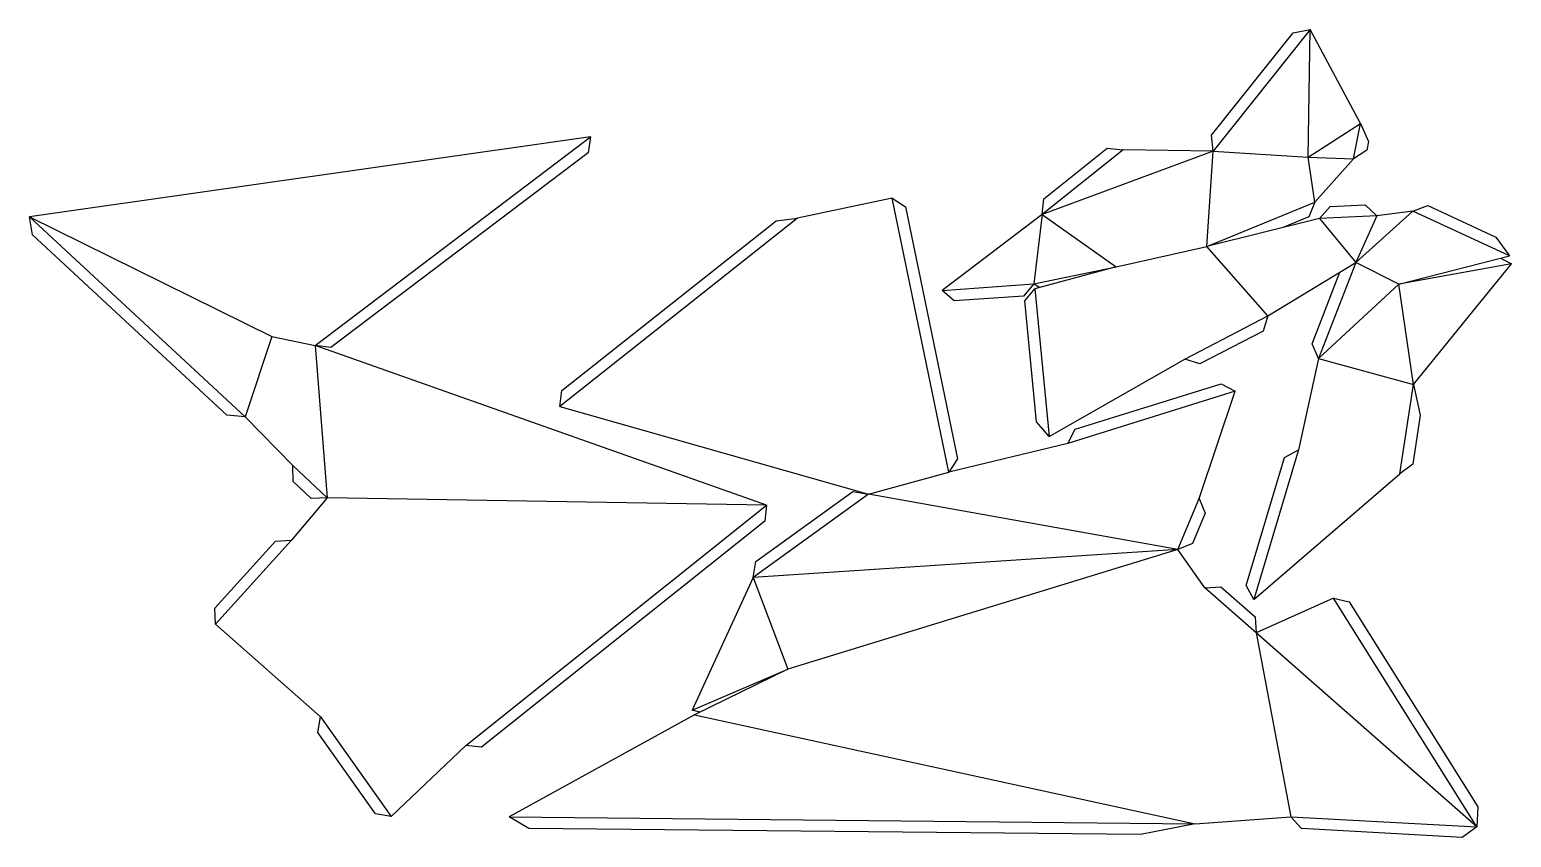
# Model space of a CAD drawing. Extents: x 15 to 673, y 91 to 450.
import ezdxf

# ---------------------------------------------------------------- set-up
doc = ezdxf.new("R2010")
doc.units = 0

msp = doc.modelspace()

# ---------------------------------------------------------------- linework, layer by layer
at = {"layer": 'CutLine', "color": 8, "linetype": 'CONTINUOUS'}
for p, q in [((539.979794, 402.873629), (576.307289, 448.326294)), ((576.307289, 448.326294), (583.839667, 449.742185)), ((606.254036, 408.107481), (583.839667, 449.742185)), ((606.254036, 408.107481), (609.739766, 400.073641)), ((264.266233, 402.117897), (15.24258, 366.556216)), ((264.266233, 402.117897), (263.297379, 395.113518)), ((540.763929, 395.846173), (539.979794, 402.873629)), ((263.297379, 395.113518), (148.958339, 308.561921)), ((465.589579, 374.613801), (493.739743, 397.108907)), ((493.739743, 397.108907), (500.767138, 396.324227)), ((540.763929, 395.846173), (500.767138, 396.324227)), ((608.975528, 396.270039), (603.088559, 392.352949)), ((609.739766, 400.073641), (608.975528, 396.270039)), ((585.91623, 373.137912), (603.088559, 392.352949)), ((398.298729, 374.881718), (356.247371, 366.050866)), ((398.298729, 374.881718), (404.205443, 370.994467)), ((404.205443, 370.994467), (427.272134, 259.125975)), ((464.804899, 367.586406), (465.589579, 374.613801)), ((585.91623, 373.137912), (583.186134, 366.615139)), ((587.977932, 365.91083), (592.733115, 371.144207)), ((592.733115, 371.144207), (608.25724, 371.887411)), ((608.25724, 371.887411), (613.490617, 367.132228)), ((629.434819, 369.134214), (613.490617, 367.132228)), ((629.434819, 369.134214), (636.068513, 371.582501)), ((636.068513, 371.582501), (666.345283, 357.629529)), ((16.501206, 358.574022), (15.24258, 366.556216)), ((251.549683, 289.47106), (346.683853, 364.852392)), ((346.683853, 364.852392), (356.247371, 366.050866)), ((464.804899, 367.586406), (420.364285, 333.895471)), ((587.977932, 365.91083), (537.946366, 353.475453)), ((583.186134, 366.615139), (571.438904, 361.800045)), ((102.864988, 278.559568), (16.501206, 358.574022)), ((666.345283, 357.629529), (672.378783, 349.343599)), ((623.180526, 336.695778), (672.378783, 349.343599)), ((497.674701, 344.459033), (461.642453, 334.71919)), ((565.045945, 322.629746), (604.071479, 346.318832)), ((629.67443, 292.131088), (673.177178, 345.683027)), ((668.408609, 348.322952), (673.177178, 345.683027)), ((461.143626, 336.799529), (456.511427, 331.45699)), ((463.541909, 335.23263), (461.143626, 336.799529)), ((584.748796, 310.20412), (597.067087, 342.067061)), ((425.706825, 329.263272), (420.364285, 333.895471)), ((456.511427, 331.45699), (425.706825, 329.263272)), ((457.14391, 329.263632), (461.642453, 334.71919)), ((462.304318, 275.589139), (457.14391, 329.263632)), ((565.045945, 322.629746), (562.916577, 315.886914)), ((562.916577, 315.886914), (534.904976, 301.321136)), ((148.958339, 308.561921), (141.95396, 309.530775)), ((342.440201, 238.52856), (141.95396, 309.530775)), ((587.609447, 303.737538), (584.748796, 310.20412)), ((467.955171, 269.059278), (528.162144, 303.450504)), ((534.904976, 301.321136), (528.162144, 303.450504)), ((587.609447, 303.737538), (578.719454, 263.126873)), ((479.526993, 272.286142), (544.299749, 292.491433)), ((544.299749, 292.491433), (550.561852, 289.207219)), ((629.67443, 292.131088), (632.688025, 278.567793)), ((250.735998, 282.446964), (251.549683, 289.47106)), ((534.541432, 241.587052), (550.561852, 289.207219)), ((110.949923, 277.885123), (102.864988, 278.559568)), ((110.949923, 277.885123), (132.140696, 256.170409)), ((250.735998, 282.446964), (387.75315, 243.476791)), ((632.688025, 278.567793), (629.406084, 256.777116)), ((467.955171, 269.059278), (462.304318, 275.589139)), ((476.24278, 266.024039), (479.526993, 272.286142)), ((476.24278, 266.024039), (423.384883, 253.21926)), ((427.272134, 259.125975), (423.384883, 253.21926)), ((555.422934, 202.947666), (572.492455, 259.776576)), ((572.492455, 259.776576), (578.719454, 263.126873)), ((629.406084, 256.777116), (623.717185, 252.577541)), ((132.325115, 249.101746), (132.140696, 256.170409)), ((558.773231, 196.720667), (623.717185, 252.577541)), ((140.226981, 241.60171), (132.325115, 249.101746)), ((337.659782, 213.509854), (380.772992, 244.60701)), ((380.772992, 244.60701), (387.75315, 243.476791)), ((147.295643, 241.786129), (131.480756, 223.015628)), ((147.295643, 241.786129), (140.226981, 241.60171)), ((342.440201, 238.52856), (341.653265, 231.501417)), ((534.541432, 241.587052), (537.215562, 235.041135)), ((341.653265, 231.501417), (215.94747, 131.114647)), ((537.215562, 235.041135), (531.584164, 221.630852)), ((97.42965, 192.809191), (124.418634, 222.660051)), ((124.418634, 222.660051), (131.480756, 223.015628)), ((531.584164, 221.630852), (525.038247, 218.956722)), ((537.135734, 201.920562), (525.038247, 218.956722)), ((336.529563, 206.529696), (337.659782, 213.509854)), ((336.529563, 206.529696), (309.445896, 147.615812)), ((537.135734, 201.920562), (544.192054, 202.37701)), ((544.192054, 202.37701), (559.46598, 188.959058)), ((558.773231, 196.720667), (555.422934, 202.947666)), ((97.785226, 185.747069), (97.42965, 192.809191)), ((594.200426, 197.301719), (559.922428, 181.902738)), ((594.200426, 197.301719), (601.092714, 195.72173)), ((601.092714, 195.72173), (658.225879, 104.603355)), ((97.785226, 185.747069), (144.467333, 144.648654)), ((559.46598, 188.959058), (559.922428, 181.902738)), ((351.896861, 165.829162), (310.419861, 145.495224)), ((310.419861, 145.495224), (228.113582, 100.176652)), ((312.858608, 146.690811), (309.445896, 147.615812)), ((143.271947, 137.67936), (144.467333, 144.648654)), ((168.86128, 101.494386), (143.271947, 137.67936)), ((175.830573, 100.299), (208.920328, 131.901583)), ((215.94747, 131.114647), (208.920328, 131.901583)), ((175.830573, 100.299), (168.86128, 101.494386)), ((236.930444, 95.087388), (228.113582, 100.176652)), ((532.7667, 97.101064), (575.236727, 100.230189)), ((579.958187, 94.966367), (575.236727, 100.230189)), ((658.225879, 104.603355), (657.88099, 95.741276)), ((508.574673, 92.345037), (236.930444, 95.087388)), ((532.7667, 97.101064), (508.574673, 92.345037)), ((651.270961, 91.092937), (579.958187, 94.966367)), ((657.88099, 95.741276), (651.270961, 91.092937))]:
    msp.add_line(p, q, dxfattribs=at)
at = {"layer": 'MountainLine', "color": 5, "linetype": 'CONTINUOUS'}
for p, q in [((141.95396, 309.530775), (264.266233, 402.117897)), ((500.767138, 396.324227), (464.804899, 367.586406)), ((537.946366, 353.475453), (540.763929, 395.846173)), ((540.763929, 395.846173), (582.950578, 393.187938)), ((582.950578, 393.187938), (603.088559, 392.352949)), ((464.804899, 367.586406), (461.143626, 336.799529)), ((629.67443, 292.131088), (623.180526, 336.695778)), ((461.642453, 334.71919), (467.955171, 269.059278)), ((122.764184, 313.557703), (110.949923, 277.885123)), ((141.95396, 309.530775), (147.295643, 241.786129)), ((587.609447, 303.737538), (629.67443, 292.131088)), ((525.038247, 218.956722), (387.75315, 243.476791)), ((342.440201, 238.52856), (147.295643, 241.786129)), ((525.038247, 218.956722), (336.529563, 206.529696)), ((525.038247, 218.956722), (351.896861, 165.829162)), ((336.529563, 206.529696), (351.896861, 165.829162)), ((559.922428, 181.902738), (575.236727, 100.230189)), ((309.445896, 147.615812), (351.896861, 165.829162)), ((144.467333, 144.648654), (175.830573, 100.299))]:
    msp.add_line(p, q, dxfattribs=at)
at = {"layer": 'ValleyLine', "color": 1, "linetype": 'CONTINUOUS'}
for p, q in [((583.839667, 449.742185), (540.763929, 395.846173)), ((582.950578, 393.187938), (583.839667, 449.742185)), ((582.950578, 393.187938), (606.254036, 408.107481)), ((603.088559, 392.352949), (606.254036, 408.107481)), ((540.763929, 395.846173), (464.804899, 367.586406)), ((585.91623, 373.137912), (582.950578, 393.187938)), ((423.384883, 253.21926), (398.298729, 374.881718)), ((537.946366, 353.475453), (585.91623, 373.137912)), ((604.071479, 346.318832), (629.434819, 369.134214)), ((672.378783, 349.343599), (629.434819, 369.134214)), ((15.24258, 366.556216), (122.764184, 313.557703)), ((15.24258, 366.556216), (110.949923, 277.885123)), ((356.247371, 366.050866), (250.735998, 282.446964)), ((464.804899, 367.586406), (497.674701, 344.459033)), ((613.490617, 367.132228), (587.977932, 365.91083)), ((587.977932, 365.91083), (604.071479, 346.318832)), ((613.490617, 367.132228), (604.071479, 346.318832)), ((497.674701, 344.459033), (537.946366, 353.475453)), ((565.045945, 322.629746), (537.946366, 353.475453)), ((461.143626, 336.799529), (497.674701, 344.459033)), ((604.071479, 346.318832), (587.609447, 303.737538)), ((623.180526, 336.695778), (604.071479, 346.318832)), ((673.177178, 345.683027), (623.180526, 336.695778)), ((420.364285, 333.895471), (461.143626, 336.799529)), ((623.180526, 336.695778), (587.609447, 303.737538)), ((528.162144, 303.450504), (565.045945, 322.629746)), ((122.764184, 313.557703), (141.95396, 309.530775)), ((623.717185, 252.577541), (629.67443, 292.131088)), ((550.561852, 289.207219), (476.24278, 266.024039)), ((578.719454, 263.126873), (558.773231, 196.720667)), ((132.140696, 256.170409), (147.295643, 241.786129)), ((387.75315, 243.476791), (423.384883, 253.21926)), ((387.75315, 243.476791), (336.529563, 206.529696)), ((208.920328, 131.901583), (342.440201, 238.52856)), ((525.038247, 218.956722), (534.541432, 241.587052)), ((131.480756, 223.015628), (97.785226, 185.747069)), ((559.922428, 181.902738), (537.135734, 201.920562)), ((657.88099, 95.741276), (594.200426, 197.301719)), ((657.88099, 95.741276), (559.922428, 181.902738)), ((310.419861, 145.495224), (532.7667, 97.101064)), ((228.113582, 100.176652), (532.7667, 97.101064)), ((575.236727, 100.230189), (657.88099, 95.741276))]:
    msp.add_line(p, q, dxfattribs=at)

doc.saveas('drawing.dxf')
